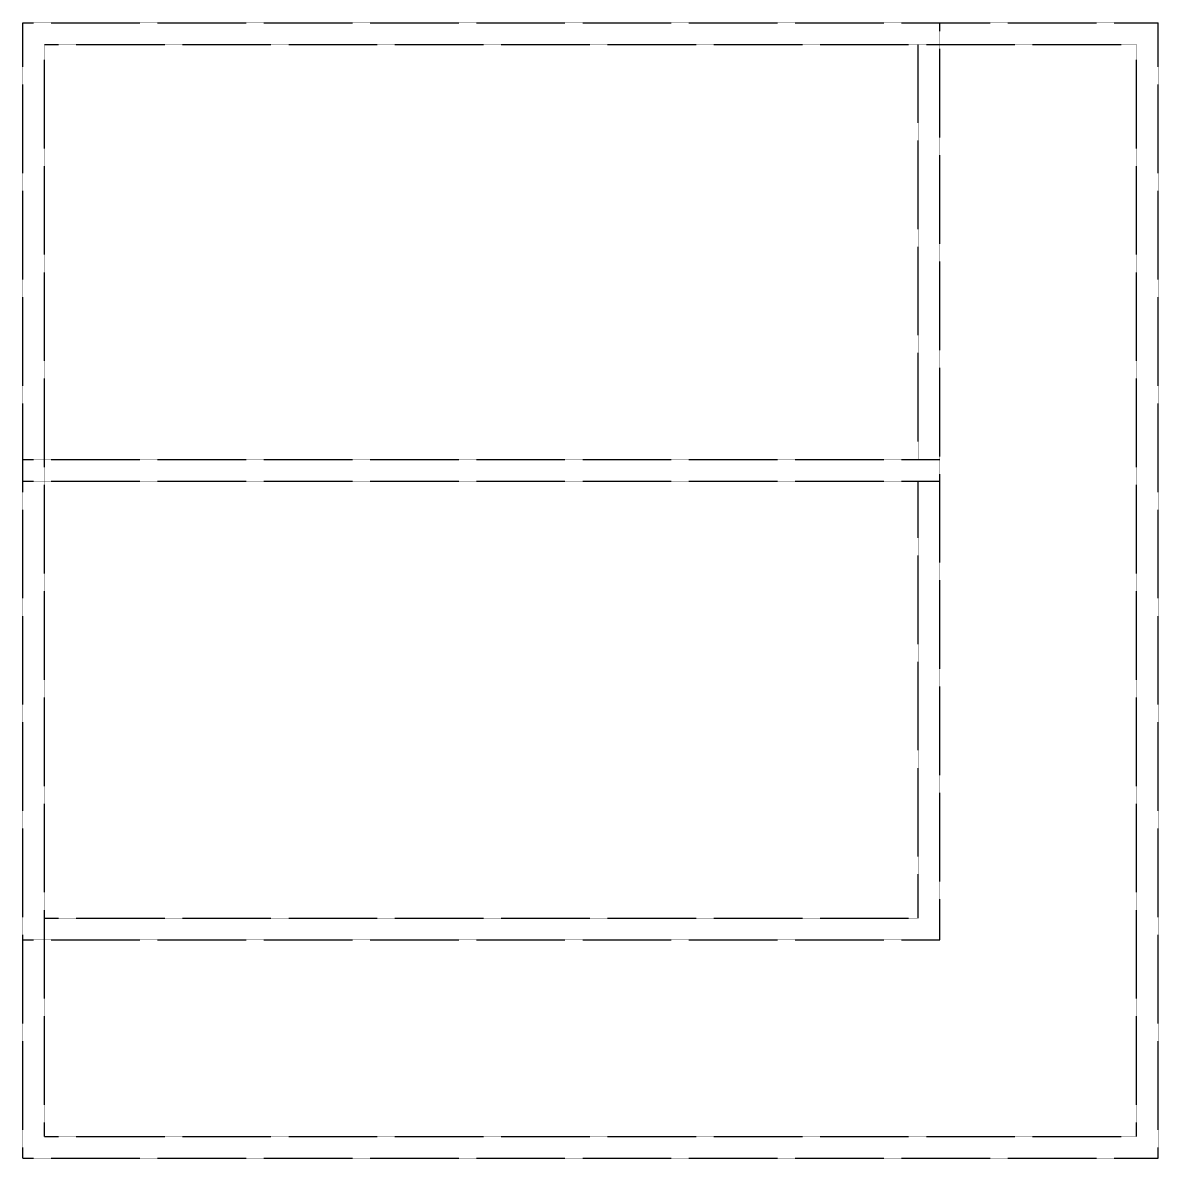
# Model space of a CAD drawing. Header units: metres. Extents: x -200 to 10200, y -200 to 10200.
import ezdxf

# ---------------------------------------------------------------- set-up
doc = ezdxf.new("R2010")
doc.units = ezdxf.units.M
doc.linetypes.add('DASHED', pattern=[1.524, 1.27, -0.254])
doc.layers.add('wal', color=3, linetype='DASHED')

msp = doc.modelspace()

# ---------------------------------------------------------------- linework, layer by layer
at = {"layer": 'wal'}
for p, q in [((-200, -200), (-200, 10200)), ((-200, 10200), (10200, 10200)), ((8200, 1800), (8200, 10200)), ((10200, -200), (10200, 10200)), ((0, 0), (0, 10000)), ((0, 10000), (10000, 10000)), ((8000, 6200), (8000, 10000)), ((10000, 0), (10000, 10000)), ((-200, 6200), (8200, 6200)), ((-200, 6000), (8200, 6000)), ((8000, 2000), (8000, 6000)), ((0, 2000), (8000, 2000)), ((-200, 1800), (8200, 1800)), ((0, 0), (10000, 0)), ((-200, -200), (10200, -200))]:
    msp.add_line(p, q, dxfattribs=at)

doc.saveas('drawing.dxf')
